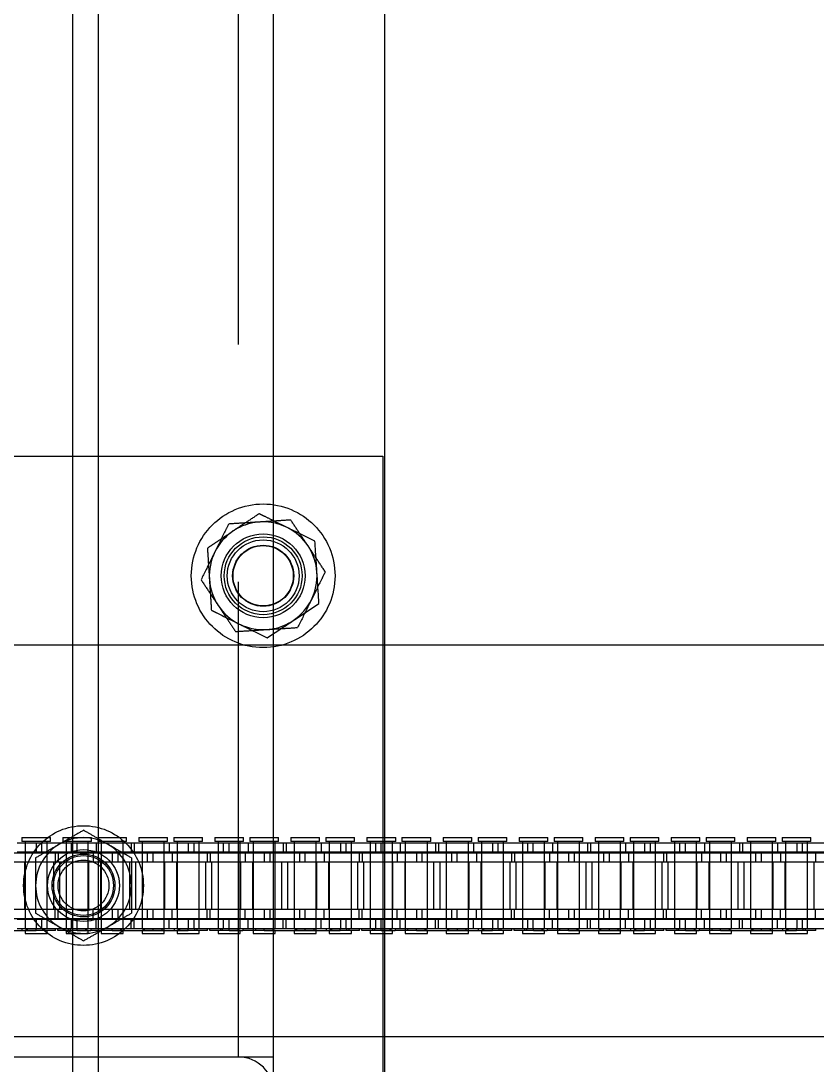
# Model space of a CAD drawing. Header units: metres. Extents: x 0 to 21025, y 0 to 14850.
# Drawn here: x 2423.3 to 2556.3, y 9051.4 to 9225.8 of the extents above; entities that cross this region are included whole.
import ezdxf

# ---------------------------------------------------------------- set-up
doc = ezdxf.new("R2010")
doc.units = ezdxf.units.M
doc.header["$LTSCALE"] = 25
doc.linetypes.add('HIDDEN2', pattern=[4.7625, 3.175, -1.5875])
for name, color, linetype in [('SL1', 8, 'Continuous'), ('SL4', 4, 'Continuous'), ('ST1', 7, 'HIDDEN2')]:
    doc.layers.add(name, color=color, linetype=linetype)

msp = doc.modelspace()

# ---------------------------------------------------------------- linework, layer by layer
at = {"layer": 'SL1'}
for p, q in [((2436.237, 9857.143), (2436.237, 8899.064)), ((2431.937, 9851.565), (2431.937, 8886.683)), ((2484.087, 9261.149), (2484.087, 9121.619)), ((2484.087, 9121.619), (2484.087, 9046.619))]:
    msp.add_line(p, q, dxfattribs=at)
at = {"layer": 'SL4'}
for p, q in [((2465.552, 9121.619), (2465.552, 9261.149)), ((2465.552, 9153.134), (2483.802, 9153.134)), ((2483.802, 9153.134), (2483.802, 9121.619)), ((2467.794, 9141.199), (2465.552, 9142.31)), ((2085.807, 9121.619), (2875.564, 9121.619)), ((2085.802, 9056.144), (2875.564, 9056.144))]:
    msp.add_line(p, q, dxfattribs=at)
for start, end in [(63.66434, 78.78773), (3.66434, 63.66434), (303.66434, 3.66434), (281.21227, 303.66434)]:
    msp.add_arc((2463.802, 9133.134), 9, start, end, dxfattribs=at)
for points, knots in [([(2472.451, 9138.894), (2471.253, 9139.487), (2469.717, 9140.248), (2468.142, 9141.028), (2467.794, 9141.199)], [0, 0, 0, 0, 0.7796361, 1, 1, 1, 1]), ([(2472.783, 9133.709), (2472.775, 9133.832), (2472.716, 9134.763), (2472.603, 9136.518), (2472.502, 9138.097), (2472.451, 9138.894)], [0, 0, 0, 0, 0.07009, 0.5307844, 1, 1, 1, 1]), ([(2473.115, 9128.523), (2473.061, 9129.365), (2472.953, 9131.065), (2472.84, 9132.822), (2472.783, 9133.709)], [0, 0, 0, 0, 0.495458, 1, 1, 1, 1]), ([(2468.791, 9125.643), (2468.893, 9125.711), (2469.669, 9126.228), (2471.133, 9127.203), (2472.451, 9128.08), (2473.115, 9128.523)], [0, 0, 0, 0, 0.07009, 0.5307844, 1, 1, 1, 1]), ([(2465.552, 9123.486), (2465.895, 9123.714), (2466.954, 9124.42), (2468.05, 9125.15), (2468.791, 9125.643)], [0, 0, 0, 0, 0.3237578, 1, 1, 1, 1])]:
    msp.add_open_spline(points, degree=3, knots=knots, dxfattribs=at)
at = {"layer": 'ST1'}
for p, q in [((2459.702, 9052.734), (2459.702, 9330.034)), ((2402.052, 9153.134), (2465.552, 9153.134)), ((2464.466, 9122.763), (2465.552, 9123.486)), ((2465.552, 9046.619), (2465.552, 9121.619)), ((2483.802, 9121.619), (2483.802, 9046.619)), ((2423.48, 9089.384), (2428.277, 9089.384)), ((2423.48, 9089.384), (2423.48, 9088.725)), ((2428.277, 9088.725), (2428.277, 9089.384)), ((2430.332, 9089.384), (2435.129, 9089.384)), ((2430.332, 9089.384), (2430.332, 9088.725)), ((2435.129, 9088.725), (2435.129, 9089.384)), ((2436.18, 9089.384), (2440.977, 9089.384)), ((2436.18, 9089.384), (2436.18, 9088.725)), ((2440.977, 9088.725), (2440.977, 9089.384)), ((2443.032, 9089.384), (2447.829, 9089.384)), ((2443.032, 9089.384), (2443.032, 9088.725)), ((2447.829, 9088.725), (2447.829, 9089.384)), ((2448.88, 9089.384), (2453.677, 9089.384)), ((2448.88, 9089.384), (2448.88, 9088.725)), ((2453.677, 9088.725), (2453.677, 9089.384)), ((2455.732, 9089.384), (2460.529, 9089.384)), ((2455.732, 9089.384), (2455.732, 9088.725)), ((2460.529, 9088.725), (2460.529, 9089.384)), ((2461.58, 9089.384), (2466.377, 9089.384)), ((2461.58, 9089.384), (2461.58, 9088.725)), ((2466.377, 9088.725), (2466.377, 9089.384)), ((2468.432, 9089.384), (2473.229, 9089.384)), ((2468.432, 9089.384), (2468.432, 9088.725)), ((2473.229, 9088.725), (2473.229, 9089.384)), ((2474.28, 9089.384), (2479.077, 9089.384)), ((2474.28, 9089.384), (2474.28, 9088.725)), ((2479.077, 9088.725), (2479.077, 9089.384)), ((2481.132, 9089.384), (2485.929, 9089.384)), ((2481.132, 9089.384), (2481.132, 9088.725)), ((2485.929, 9088.725), (2485.929, 9089.384)), ((2486.98, 9089.384), (2491.777, 9089.384)), ((2486.98, 9089.384), (2486.98, 9088.725)), ((2491.777, 9088.725), (2491.777, 9089.384)), ((2493.832, 9089.384), (2498.629, 9089.384)), ((2493.832, 9089.384), (2493.832, 9088.725)), ((2498.629, 9088.725), (2498.629, 9089.384)), ((2499.68, 9089.384), (2504.477, 9089.384)), ((2499.68, 9089.384), (2499.68, 9088.725)), ((2504.477, 9088.725), (2504.477, 9089.384)), ((2506.532, 9089.384), (2511.329, 9089.384)), ((2506.532, 9089.384), (2506.532, 9088.725)), ((2511.329, 9088.725), (2511.329, 9089.384)), ((2512.38, 9089.384), (2517.177, 9089.384)), ((2512.38, 9089.384), (2512.38, 9088.725)), ((2517.177, 9088.725), (2517.177, 9089.384)), ((2519.232, 9089.384), (2524.029, 9089.384)), ((2519.232, 9089.384), (2519.232, 9088.725)), ((2524.029, 9088.725), (2524.029, 9089.384)), ((2525.08, 9089.384), (2529.877, 9089.384)), ((2525.08, 9089.384), (2525.08, 9088.725)), ((2529.877, 9088.725), (2529.877, 9089.384)), ((2531.932, 9089.384), (2536.729, 9089.384)), ((2531.932, 9089.384), (2531.932, 9088.725)), ((2536.729, 9088.725), (2536.729, 9089.384)), ((2537.78, 9089.384), (2542.577, 9089.384)), ((2537.78, 9089.384), (2537.78, 9088.725)), ((2542.577, 9088.725), (2542.577, 9089.384)), ((2544.632, 9089.384), (2549.429, 9089.384)), ((2544.632, 9089.384), (2544.632, 9088.725)), ((2549.429, 9088.725), (2549.429, 9089.384)), ((2550.48, 9089.384), (2555.277, 9089.384)), ((2550.48, 9089.384), (2550.48, 9088.725)), ((2555.277, 9088.725), (2555.277, 9089.384)), ((2422.704, 9088.541), (2431.799, 9088.541)), ((2428.277, 9088.725), (2423.48, 9088.725)), ((2424.034, 9088.725), (2424.034, 9074.227)), ((2424.034, 9088.541), (2424.034, 9087.021)), ((2425.951, 9087.021), (2425.951, 9088.541)), ((2426.811, 9088.541), (2426.811, 9087.021)), ((2427.724, 9074.227), (2427.724, 9088.725)), ((2427.724, 9087.021), (2427.724, 9088.541)), ((2435.129, 9088.725), (2430.332, 9088.725)), ((2430.886, 9088.725), (2430.886, 9074.227)), ((2430.886, 9088.541), (2430.886, 9087.021)), ((2431.799, 9088.541), (2432.659, 9088.541)), ((2431.799, 9087.021), (2431.799, 9088.541)), ((2432.659, 9088.541), (2441.754, 9088.541)), ((2432.659, 9088.541), (2432.659, 9087.021)), ((2434.576, 9074.227), (2434.576, 9088.725)), ((2434.576, 9087.021), (2434.576, 9088.541)), ((2435.906, 9088.541), (2435.906, 9087.021)), ((2440.977, 9088.725), (2436.18, 9088.725)), ((2436.734, 9088.725), (2436.734, 9074.227)), ((2436.734, 9088.541), (2436.734, 9087.021)), ((2440.424, 9074.227), (2440.424, 9088.725)), ((2440.424, 9087.021), (2440.424, 9088.541)), ((2441.754, 9088.541), (2441.754, 9087.021)), ((2441.754, 9088.541), (2448.104, 9088.541)), ((2442.256, 9088.541), (2442.256, 9087.021)), ((2447.829, 9088.725), (2443.032, 9088.725)), ((2443.586, 9088.725), (2443.586, 9074.227)), ((2443.586, 9088.541), (2443.586, 9087.021)), ((2447.276, 9074.227), (2447.276, 9088.725)), ((2447.276, 9087.021), (2447.276, 9088.541)), ((2448.104, 9088.541), (2448.104, 9087.021)), ((2448.104, 9088.541), (2457.199, 9088.541)), ((2453.677, 9088.725), (2448.88, 9088.725)), ((2449.434, 9088.725), (2449.434, 9074.227)), ((2449.434, 9088.541), (2449.434, 9087.021)), ((2451.351, 9087.021), (2451.351, 9088.541)), ((2452.211, 9088.541), (2452.211, 9087.021)), ((2453.124, 9074.227), (2453.124, 9088.725)), ((2453.124, 9087.021), (2453.124, 9088.541)), ((2460.529, 9088.725), (2455.732, 9088.725)), ((2456.286, 9088.725), (2456.286, 9074.227)), ((2456.286, 9088.541), (2456.286, 9087.021)), ((2457.199, 9088.541), (2458.059, 9088.541)), ((2457.199, 9087.021), (2457.199, 9088.541)), ((2458.059, 9088.541), (2467.154, 9088.541)), ((2458.059, 9088.541), (2458.059, 9087.021)), ((2459.976, 9074.227), (2459.976, 9088.725)), ((2459.976, 9087.021), (2459.976, 9088.541)), ((2461.306, 9088.541), (2461.306, 9087.021)), ((2466.377, 9088.725), (2461.58, 9088.725)), ((2462.134, 9088.725), (2462.134, 9074.227)), ((2462.134, 9088.541), (2462.134, 9087.021)), ((2465.824, 9074.227), (2465.824, 9088.725)), ((2465.824, 9087.021), (2465.824, 9088.541)), ((2467.154, 9088.541), (2467.154, 9087.021)), ((2467.154, 9088.541), (2473.504, 9088.541)), ((2467.656, 9088.541), (2467.656, 9087.021)), ((2473.229, 9088.725), (2468.432, 9088.725)), ((2468.986, 9088.725), (2468.986, 9074.227)), ((2468.986, 9088.541), (2468.986, 9087.021)), ((2472.676, 9074.227), (2472.676, 9088.725)), ((2472.676, 9087.021), (2472.676, 9088.541)), ((2473.504, 9088.541), (2473.504, 9087.021)), ((2473.504, 9088.541), (2482.599, 9088.541)), ((2479.077, 9088.725), (2474.28, 9088.725)), ((2474.834, 9088.725), (2474.834, 9074.227)), ((2474.834, 9088.541), (2474.834, 9087.021)), ((2476.751, 9087.021), (2476.751, 9088.541)), ((2477.611, 9088.541), (2477.611, 9087.021)), ((2478.524, 9074.227), (2478.524, 9088.725)), ((2478.524, 9087.021), (2478.524, 9088.541)), ((2485.929, 9088.725), (2481.132, 9088.725)), ((2481.686, 9088.725), (2481.686, 9074.227)), ((2481.686, 9088.541), (2481.686, 9087.021)), ((2482.599, 9088.541), (2483.459, 9088.541)), ((2482.599, 9087.021), (2482.599, 9088.541)), ((2483.459, 9088.541), (2492.554, 9088.541)), ((2483.459, 9088.541), (2483.459, 9087.021)), ((2485.376, 9074.227), (2485.376, 9088.725)), ((2485.376, 9087.021), (2485.376, 9088.541)), ((2486.706, 9088.541), (2486.706, 9087.021)), ((2491.777, 9088.725), (2486.98, 9088.725)), ((2487.534, 9088.725), (2487.534, 9074.227)), ((2487.534, 9088.541), (2487.534, 9087.021)), ((2491.224, 9074.227), (2491.224, 9088.725)), ((2491.224, 9087.021), (2491.224, 9088.541)), ((2492.554, 9088.541), (2492.554, 9087.021)), ((2492.554, 9088.541), (2498.904, 9088.541)), ((2493.056, 9088.541), (2493.056, 9087.021)), ((2498.629, 9088.725), (2493.832, 9088.725)), ((2494.386, 9088.725), (2494.386, 9074.227)), ((2494.386, 9088.541), (2494.386, 9087.021)), ((2498.076, 9074.227), (2498.076, 9088.725)), ((2498.076, 9087.021), (2498.076, 9088.541)), ((2498.904, 9088.541), (2498.904, 9087.021)), ((2498.904, 9088.541), (2507.999, 9088.541)), ((2504.477, 9088.725), (2499.68, 9088.725)), ((2500.234, 9088.725), (2500.234, 9074.227)), ((2500.234, 9088.541), (2500.234, 9087.021)), ((2502.151, 9087.021), (2502.151, 9088.541)), ((2503.011, 9088.541), (2503.011, 9087.021)), ((2503.924, 9074.227), (2503.924, 9088.725)), ((2503.924, 9087.021), (2503.924, 9088.541)), ((2511.329, 9088.725), (2506.532, 9088.725)), ((2507.086, 9088.725), (2507.086, 9074.227)), ((2507.086, 9088.541), (2507.086, 9087.021)), ((2507.999, 9088.541), (2508.859, 9088.541)), ((2507.999, 9087.021), (2507.999, 9088.541)), ((2508.859, 9088.541), (2517.954, 9088.541)), ((2508.859, 9088.541), (2508.859, 9087.021)), ((2510.776, 9074.227), (2510.776, 9088.725)), ((2510.776, 9087.021), (2510.776, 9088.541)), ((2512.106, 9088.541), (2512.106, 9087.021)), ((2517.177, 9088.725), (2512.38, 9088.725)), ((2512.934, 9088.725), (2512.934, 9074.227)), ((2512.934, 9088.541), (2512.934, 9087.021)), ((2516.624, 9074.227), (2516.624, 9088.725)), ((2516.624, 9087.021), (2516.624, 9088.541)), ((2517.954, 9088.541), (2517.954, 9087.021)), ((2517.954, 9088.541), (2524.304, 9088.541)), ((2518.456, 9088.541), (2518.456, 9087.021)), ((2524.029, 9088.725), (2519.232, 9088.725)), ((2519.786, 9088.725), (2519.786, 9074.227)), ((2519.786, 9088.541), (2519.786, 9087.021)), ((2523.476, 9074.227), (2523.476, 9088.725)), ((2523.476, 9087.021), (2523.476, 9088.541)), ((2524.304, 9088.541), (2524.304, 9087.021)), ((2524.304, 9088.541), (2533.399, 9088.541)), ((2529.877, 9088.725), (2525.08, 9088.725)), ((2525.634, 9088.725), (2525.634, 9074.227)), ((2525.634, 9088.541), (2525.634, 9087.021)), ((2527.551, 9087.021), (2527.551, 9088.541)), ((2528.411, 9088.541), (2528.411, 9087.021)), ((2529.324, 9074.227), (2529.324, 9088.725)), ((2529.324, 9087.021), (2529.324, 9088.541)), ((2536.729, 9088.725), (2531.932, 9088.725)), ((2532.486, 9088.725), (2532.486, 9074.227)), ((2532.486, 9088.541), (2532.486, 9087.021)), ((2533.399, 9088.541), (2534.259, 9088.541)), ((2533.399, 9087.021), (2533.399, 9088.541)), ((2534.259, 9088.541), (2543.354, 9088.541)), ((2534.259, 9088.541), (2534.259, 9087.021)), ((2536.176, 9074.227), (2536.176, 9088.725)), ((2536.176, 9087.021), (2536.176, 9088.541)), ((2537.506, 9088.541), (2537.506, 9087.021)), ((2542.577, 9088.725), (2537.78, 9088.725)), ((2538.334, 9088.725), (2538.334, 9074.227)), ((2538.334, 9088.541), (2538.334, 9087.021)), ((2542.024, 9074.227), (2542.024, 9088.725)), ((2542.024, 9087.021), (2542.024, 9088.541)), ((2543.354, 9088.541), (2543.354, 9087.021)), ((2543.354, 9088.541), (2549.704, 9088.541)), ((2543.856, 9088.541), (2543.856, 9087.021)), ((2549.429, 9088.725), (2544.632, 9088.725)), ((2545.186, 9088.725), (2545.186, 9074.227)), ((2545.186, 9088.541), (2545.186, 9087.021)), ((2548.876, 9074.227), (2548.876, 9088.725)), ((2548.876, 9087.021), (2548.876, 9088.541)), ((2549.704, 9088.541), (2549.704, 9087.021)), ((2549.704, 9088.541), (2558.799, 9088.541)), ((2555.277, 9088.725), (2550.48, 9088.725)), ((2551.034, 9088.725), (2551.034, 9074.227)), ((2551.034, 9088.541), (2551.034, 9087.021)), ((2552.951, 9087.021), (2552.951, 9088.541)), ((2553.811, 9088.541), (2553.811, 9087.021)), ((2554.724, 9074.227), (2554.724, 9088.725)), ((2554.724, 9087.021), (2554.724, 9088.541)), ((2419.959, 9086.869), (2429.054, 9086.869)), ((2422.704, 9087.021), (2431.799, 9087.021)), ((2424.034, 9086.869), (2424.034, 9085.349)), ((2427.724, 9085.349), (2427.724, 9086.869)), ((2429.054, 9086.869), (2429.054, 9085.349)), ((2429.054, 9086.869), (2435.404, 9086.869)), ((2429.556, 9086.869), (2429.556, 9085.349)), ((2430.886, 9086.869), (2430.886, 9085.349)), ((2431.799, 9087.021), (2432.659, 9087.021)), ((2432.659, 9087.021), (2441.754, 9087.021)), ((2434.576, 9085.349), (2434.576, 9086.869)), ((2435.404, 9086.869), (2435.404, 9085.349)), ((2435.404, 9086.869), (2444.499, 9086.869)), ((2436.734, 9086.869), (2436.734, 9085.349)), ((2438.651, 9085.349), (2438.651, 9086.869)), ((2439.511, 9086.869), (2439.511, 9085.349)), ((2440.424, 9085.349), (2440.424, 9086.869)), ((2441.754, 9087.021), (2448.104, 9087.021)), ((2443.586, 9086.869), (2443.586, 9085.349)), ((2444.499, 9086.869), (2445.359, 9086.869)), ((2444.499, 9085.349), (2444.499, 9086.869)), ((2445.359, 9086.869), (2454.454, 9086.869)), ((2445.359, 9086.869), (2445.359, 9085.349)), ((2447.276, 9085.349), (2447.276, 9086.869)), ((2448.104, 9087.021), (2457.199, 9087.021)), ((2448.606, 9086.869), (2448.606, 9085.349)), ((2449.434, 9086.869), (2449.434, 9085.349)), ((2453.124, 9085.349), (2453.124, 9086.869)), ((2454.454, 9086.869), (2454.454, 9085.349)), ((2454.454, 9086.869), (2460.804, 9086.869)), ((2454.956, 9086.869), (2454.956, 9085.349)), ((2456.286, 9086.869), (2456.286, 9085.349)), ((2457.199, 9087.021), (2458.059, 9087.021)), ((2458.059, 9087.021), (2467.154, 9087.021)), ((2459.976, 9085.349), (2459.976, 9086.869)), ((2460.804, 9086.869), (2460.804, 9085.349)), ((2460.804, 9086.869), (2469.899, 9086.869)), ((2462.134, 9086.869), (2462.134, 9085.349)), ((2464.051, 9085.349), (2464.051, 9086.869)), ((2464.911, 9086.869), (2464.911, 9085.349)), ((2465.824, 9085.349), (2465.824, 9086.869)), ((2467.154, 9087.021), (2473.504, 9087.021)), ((2468.986, 9086.869), (2468.986, 9085.349)), ((2469.899, 9086.869), (2470.759, 9086.869)), ((2469.899, 9085.349), (2469.899, 9086.869)), ((2470.759, 9086.869), (2479.854, 9086.869)), ((2470.759, 9086.869), (2470.759, 9085.349)), ((2472.676, 9085.349), (2472.676, 9086.869)), ((2473.504, 9087.021), (2482.599, 9087.021)), ((2474.006, 9086.869), (2474.006, 9085.349)), ((2474.834, 9086.869), (2474.834, 9085.349)), ((2478.524, 9085.349), (2478.524, 9086.869)), ((2479.854, 9086.869), (2479.854, 9085.349)), ((2479.854, 9086.869), (2486.204, 9086.869)), ((2480.356, 9086.869), (2480.356, 9085.349)), ((2481.686, 9086.869), (2481.686, 9085.349)), ((2482.599, 9087.021), (2483.459, 9087.021)), ((2483.459, 9087.021), (2492.554, 9087.021)), ((2485.376, 9085.349), (2485.376, 9086.869)), ((2486.204, 9086.869), (2486.204, 9085.349)), ((2486.204, 9086.869), (2495.299, 9086.869)), ((2487.534, 9086.869), (2487.534, 9085.349)), ((2489.451, 9085.349), (2489.451, 9086.869)), ((2490.311, 9086.869), (2490.311, 9085.349)), ((2491.224, 9085.349), (2491.224, 9086.869)), ((2492.554, 9087.021), (2498.904, 9087.021)), ((2494.386, 9086.869), (2494.386, 9085.349)), ((2495.299, 9086.869), (2496.159, 9086.869)), ((2495.299, 9085.349), (2495.299, 9086.869)), ((2496.159, 9086.869), (2505.254, 9086.869)), ((2496.159, 9086.869), (2496.159, 9085.349)), ((2498.076, 9085.349), (2498.076, 9086.869)), ((2498.904, 9087.021), (2507.999, 9087.021)), ((2499.406, 9086.869), (2499.406, 9085.349)), ((2500.234, 9086.869), (2500.234, 9085.349)), ((2503.924, 9085.349), (2503.924, 9086.869)), ((2505.254, 9086.869), (2505.254, 9085.349)), ((2505.254, 9086.869), (2511.604, 9086.869)), ((2505.756, 9086.869), (2505.756, 9085.349)), ((2507.086, 9086.869), (2507.086, 9085.349)), ((2507.999, 9087.021), (2508.859, 9087.021)), ((2508.859, 9087.021), (2517.954, 9087.021)), ((2510.776, 9085.349), (2510.776, 9086.869)), ((2511.604, 9086.869), (2511.604, 9085.349)), ((2511.604, 9086.869), (2520.699, 9086.869)), ((2512.934, 9086.869), (2512.934, 9085.349)), ((2514.851, 9085.349), (2514.851, 9086.869)), ((2515.711, 9086.869), (2515.711, 9085.349)), ((2516.624, 9085.349), (2516.624, 9086.869)), ((2517.954, 9087.021), (2524.304, 9087.021)), ((2519.786, 9086.869), (2519.786, 9085.349)), ((2520.699, 9086.869), (2521.559, 9086.869)), ((2520.699, 9085.349), (2520.699, 9086.869)), ((2521.559, 9086.869), (2530.654, 9086.869)), ((2521.559, 9086.869), (2521.559, 9085.349)), ((2523.476, 9085.349), (2523.476, 9086.869)), ((2524.304, 9087.021), (2533.399, 9087.021)), ((2524.806, 9086.869), (2524.806, 9085.349)), ((2525.634, 9086.869), (2525.634, 9085.349)), ((2529.324, 9085.349), (2529.324, 9086.869)), ((2530.654, 9086.869), (2530.654, 9085.349)), ((2530.654, 9086.869), (2537.004, 9086.869)), ((2531.156, 9086.869), (2531.156, 9085.349)), ((2532.486, 9086.869), (2532.486, 9085.349)), ((2533.399, 9087.021), (2534.259, 9087.021)), ((2534.259, 9087.021), (2543.354, 9087.021)), ((2536.176, 9085.349), (2536.176, 9086.869)), ((2537.004, 9086.869), (2537.004, 9085.349)), ((2537.004, 9086.869), (2546.099, 9086.869)), ((2538.334, 9086.869), (2538.334, 9085.349)), ((2540.251, 9085.349), (2540.251, 9086.869)), ((2541.111, 9086.869), (2541.111, 9085.349)), ((2542.024, 9085.349), (2542.024, 9086.869)), ((2543.354, 9087.021), (2549.704, 9087.021)), ((2545.186, 9086.869), (2545.186, 9085.349)), ((2546.099, 9086.869), (2546.959, 9086.869)), ((2546.099, 9085.349), (2546.099, 9086.869)), ((2546.959, 9086.869), (2556.054, 9086.869)), ((2546.959, 9086.869), (2546.959, 9085.349)), ((2548.876, 9085.349), (2548.876, 9086.869)), ((2549.704, 9087.021), (2558.799, 9087.021)), ((2550.206, 9086.869), (2550.206, 9085.349)), ((2551.034, 9086.869), (2551.034, 9085.349)), ((2554.724, 9085.349), (2554.724, 9086.869)), ((2556.054, 9086.869), (2556.054, 9085.349)), ((2556.054, 9086.869), (2562.404, 9086.869)), ((2419.959, 9085.349), (2429.054, 9085.349)), ((2423.991, 9077.419), (2423.991, 9085.349)), ((2424.034, 9085.349), (2424.034, 9077.419)), ((2427.724, 9077.419), (2427.724, 9085.349)), ((2428.771, 9085.349), (2428.771, 9077.419)), ((2429.054, 9085.349), (2435.404, 9085.349)), ((2429.839, 9077.419), (2429.839, 9085.349)), ((2430.886, 9085.349), (2430.886, 9077.419)), ((2434.576, 9077.419), (2434.576, 9085.349)), ((2434.619, 9085.349), (2434.619, 9077.419)), ((2435.404, 9085.349), (2444.499, 9085.349)), ((2436.691, 9077.419), (2436.691, 9085.349)), ((2436.734, 9085.349), (2436.734, 9077.419)), ((2440.424, 9077.419), (2440.424, 9085.349)), ((2441.471, 9085.349), (2441.471, 9077.419)), ((2442.539, 9077.419), (2442.539, 9085.349)), ((2443.586, 9085.349), (2443.586, 9077.419)), ((2444.499, 9085.349), (2445.359, 9085.349)), ((2445.359, 9085.349), (2454.454, 9085.349)), ((2447.276, 9077.419), (2447.276, 9085.349)), ((2447.319, 9085.349), (2447.319, 9077.419)), ((2449.391, 9077.419), (2449.391, 9085.349)), ((2449.434, 9085.349), (2449.434, 9077.419)), ((2453.124, 9077.419), (2453.124, 9085.349)), ((2454.171, 9085.349), (2454.171, 9077.419)), ((2454.454, 9085.349), (2460.804, 9085.349)), ((2455.239, 9077.419), (2455.239, 9085.349)), ((2456.286, 9085.349), (2456.286, 9077.419)), ((2459.976, 9077.419), (2459.976, 9085.349)), ((2460.019, 9085.349), (2460.019, 9077.419)), ((2460.804, 9085.349), (2469.899, 9085.349)), ((2462.091, 9077.419), (2462.091, 9085.349)), ((2462.134, 9085.349), (2462.134, 9077.419)), ((2465.824, 9077.419), (2465.824, 9085.349)), ((2466.871, 9085.349), (2466.871, 9077.419)), ((2467.939, 9077.419), (2467.939, 9085.349)), ((2468.986, 9085.349), (2468.986, 9077.419)), ((2469.899, 9085.349), (2470.759, 9085.349)), ((2470.759, 9085.349), (2479.854, 9085.349)), ((2472.676, 9077.419), (2472.676, 9085.349)), ((2472.719, 9085.349), (2472.719, 9077.419)), ((2474.791, 9077.419), (2474.791, 9085.349)), ((2474.834, 9085.349), (2474.834, 9077.419)), ((2478.524, 9077.419), (2478.524, 9085.349)), ((2479.571, 9085.349), (2479.571, 9077.419)), ((2479.854, 9085.349), (2486.204, 9085.349)), ((2480.639, 9077.419), (2480.639, 9085.349)), ((2481.686, 9085.349), (2481.686, 9077.419)), ((2485.376, 9077.419), (2485.376, 9085.349)), ((2485.419, 9085.349), (2485.419, 9077.419)), ((2486.204, 9085.349), (2495.299, 9085.349)), ((2487.491, 9077.419), (2487.491, 9085.349)), ((2487.534, 9085.349), (2487.534, 9077.419)), ((2491.224, 9077.419), (2491.224, 9085.349)), ((2492.271, 9085.349), (2492.271, 9077.419)), ((2493.339, 9077.419), (2493.339, 9085.349)), ((2494.386, 9085.349), (2494.386, 9077.419)), ((2495.299, 9085.349), (2496.159, 9085.349)), ((2496.159, 9085.349), (2505.254, 9085.349)), ((2498.076, 9077.419), (2498.076, 9085.349)), ((2498.119, 9085.349), (2498.119, 9077.419)), ((2500.191, 9077.419), (2500.191, 9085.349)), ((2500.234, 9085.349), (2500.234, 9077.419)), ((2503.924, 9077.419), (2503.924, 9085.349)), ((2504.971, 9085.349), (2504.971, 9077.419)), ((2505.254, 9085.349), (2511.604, 9085.349)), ((2506.039, 9077.419), (2506.039, 9085.349)), ((2507.086, 9085.349), (2507.086, 9077.419)), ((2510.776, 9077.419), (2510.776, 9085.349)), ((2510.819, 9085.349), (2510.819, 9077.419)), ((2511.604, 9085.349), (2520.699, 9085.349)), ((2512.891, 9077.419), (2512.891, 9085.349)), ((2512.934, 9085.349), (2512.934, 9077.419)), ((2516.624, 9077.419), (2516.624, 9085.349)), ((2517.671, 9085.349), (2517.671, 9077.419)), ((2518.739, 9077.419), (2518.739, 9085.349)), ((2519.786, 9085.349), (2519.786, 9077.419)), ((2520.699, 9085.349), (2521.559, 9085.349)), ((2521.559, 9085.349), (2530.654, 9085.349)), ((2523.476, 9077.419), (2523.476, 9085.349)), ((2523.519, 9085.349), (2523.519, 9077.419)), ((2525.591, 9077.419), (2525.591, 9085.349)), ((2525.634, 9085.349), (2525.634, 9077.419)), ((2529.324, 9077.419), (2529.324, 9085.349)), ((2530.371, 9085.349), (2530.371, 9077.419)), ((2530.654, 9085.349), (2537.004, 9085.349)), ((2531.439, 9077.419), (2531.439, 9085.349)), ((2532.486, 9085.349), (2532.486, 9077.419)), ((2536.176, 9077.419), (2536.176, 9085.349)), ((2536.219, 9085.349), (2536.219, 9077.419)), ((2537.004, 9085.349), (2546.099, 9085.349)), ((2538.291, 9077.419), (2538.291, 9085.349)), ((2538.334, 9085.349), (2538.334, 9077.419)), ((2542.024, 9077.419), (2542.024, 9085.349)), ((2543.071, 9085.349), (2543.071, 9077.419)), ((2544.139, 9077.419), (2544.139, 9085.349)), ((2545.186, 9085.349), (2545.186, 9077.419)), ((2546.099, 9085.349), (2546.959, 9085.349)), ((2546.959, 9085.349), (2556.054, 9085.349)), ((2548.876, 9077.419), (2548.876, 9085.349)), ((2548.919, 9085.349), (2548.919, 9077.419)), ((2550.991, 9077.419), (2550.991, 9085.349)), ((2551.034, 9085.349), (2551.034, 9077.419)), ((2554.724, 9077.419), (2554.724, 9085.349)), ((2555.771, 9085.349), (2555.771, 9077.419)), ((2556.054, 9085.349), (2562.404, 9085.349)), ((2419.959, 9077.419), (2429.054, 9077.419)), ((2424.034, 9077.419), (2424.034, 9075.899)), ((2427.724, 9075.899), (2427.724, 9077.419)), ((2429.054, 9075.899), (2429.054, 9077.419)), ((2429.054, 9077.419), (2435.404, 9077.419)), ((2429.556, 9075.899), (2429.556, 9077.419)), ((2430.886, 9077.419), (2430.886, 9075.899)), ((2434.576, 9075.899), (2434.576, 9077.419)), ((2435.404, 9075.899), (2435.404, 9077.419)), ((2435.404, 9077.419), (2444.499, 9077.419)), ((2436.734, 9077.419), (2436.734, 9075.899)), ((2438.651, 9075.899), (2438.651, 9077.419)), ((2439.511, 9077.419), (2439.511, 9075.899)), ((2440.424, 9075.899), (2440.424, 9077.419)), ((2443.586, 9077.419), (2443.586, 9075.899)), ((2444.499, 9077.419), (2445.359, 9077.419)), ((2444.499, 9075.899), (2444.499, 9077.419)), ((2445.359, 9077.419), (2454.454, 9077.419)), ((2445.359, 9077.419), (2445.359, 9075.899)), ((2447.276, 9075.899), (2447.276, 9077.419)), ((2448.606, 9075.899), (2448.606, 9077.419)), ((2449.434, 9077.419), (2449.434, 9075.899)), ((2453.124, 9075.899), (2453.124, 9077.419)), ((2454.454, 9075.899), (2454.454, 9077.419)), ((2454.454, 9077.419), (2460.804, 9077.419)), ((2454.956, 9075.899), (2454.956, 9077.419)), ((2456.286, 9077.419), (2456.286, 9075.899)), ((2459.976, 9075.899), (2459.976, 9077.419)), ((2460.804, 9075.899), (2460.804, 9077.419)), ((2460.804, 9077.419), (2469.899, 9077.419)), ((2462.134, 9077.419), (2462.134, 9075.899)), ((2464.051, 9075.899), (2464.051, 9077.419)), ((2464.911, 9077.419), (2464.911, 9075.899)), ((2465.824, 9075.899), (2465.824, 9077.419)), ((2468.986, 9077.419), (2468.986, 9075.899)), ((2469.899, 9077.419), (2470.759, 9077.419)), ((2469.899, 9075.899), (2469.899, 9077.419)), ((2470.759, 9077.419), (2479.854, 9077.419)), ((2470.759, 9077.419), (2470.759, 9075.899)), ((2472.676, 9075.899), (2472.676, 9077.419)), ((2474.006, 9075.899), (2474.006, 9077.419)), ((2474.834, 9077.419), (2474.834, 9075.899)), ((2478.524, 9075.899), (2478.524, 9077.419)), ((2479.854, 9075.899), (2479.854, 9077.419)), ((2479.854, 9077.419), (2486.204, 9077.419)), ((2480.356, 9075.899), (2480.356, 9077.419)), ((2481.686, 9077.419), (2481.686, 9075.899)), ((2485.376, 9075.899), (2485.376, 9077.419)), ((2486.204, 9075.899), (2486.204, 9077.419)), ((2486.204, 9077.419), (2495.299, 9077.419)), ((2487.534, 9077.419), (2487.534, 9075.899)), ((2489.451, 9075.899), (2489.451, 9077.419)), ((2490.311, 9077.419), (2490.311, 9075.899)), ((2491.224, 9075.899), (2491.224, 9077.419)), ((2494.386, 9077.419), (2494.386, 9075.899)), ((2495.299, 9077.419), (2496.159, 9077.419)), ((2495.299, 9075.899), (2495.299, 9077.419)), ((2496.159, 9077.419), (2505.254, 9077.419)), ((2496.159, 9077.419), (2496.159, 9075.899)), ((2498.076, 9075.899), (2498.076, 9077.419)), ((2499.406, 9075.899), (2499.406, 9077.419)), ((2500.234, 9077.419), (2500.234, 9075.899)), ((2503.924, 9075.899), (2503.924, 9077.419)), ((2505.254, 9075.899), (2505.254, 9077.419)), ((2505.254, 9077.419), (2511.604, 9077.419)), ((2505.756, 9075.899), (2505.756, 9077.419)), ((2507.086, 9077.419), (2507.086, 9075.899)), ((2510.776, 9075.899), (2510.776, 9077.419)), ((2511.604, 9075.899), (2511.604, 9077.419)), ((2511.604, 9077.419), (2520.699, 9077.419)), ((2512.934, 9077.419), (2512.934, 9075.899)), ((2514.851, 9075.899), (2514.851, 9077.419)), ((2515.711, 9077.419), (2515.711, 9075.899)), ((2516.624, 9075.899), (2516.624, 9077.419)), ((2519.786, 9077.419), (2519.786, 9075.899)), ((2520.699, 9077.419), (2521.559, 9077.419)), ((2520.699, 9075.899), (2520.699, 9077.419)), ((2521.559, 9077.419), (2530.654, 9077.419)), ((2521.559, 9077.419), (2521.559, 9075.899)), ((2523.476, 9075.899), (2523.476, 9077.419)), ((2524.806, 9075.899), (2524.806, 9077.419)), ((2525.634, 9077.419), (2525.634, 9075.899)), ((2529.324, 9075.899), (2529.324, 9077.419)), ((2530.654, 9075.899), (2530.654, 9077.419)), ((2530.654, 9077.419), (2537.004, 9077.419)), ((2531.156, 9075.899), (2531.156, 9077.419)), ((2532.486, 9077.419), (2532.486, 9075.899)), ((2536.176, 9075.899), (2536.176, 9077.419)), ((2537.004, 9075.899), (2537.004, 9077.419)), ((2537.004, 9077.419), (2546.099, 9077.419)), ((2538.334, 9077.419), (2538.334, 9075.899)), ((2540.251, 9075.899), (2540.251, 9077.419)), ((2541.111, 9077.419), (2541.111, 9075.899)), ((2542.024, 9075.899), (2542.024, 9077.419)), ((2545.186, 9077.419), (2545.186, 9075.899)), ((2546.099, 9077.419), (2546.959, 9077.419)), ((2546.099, 9075.899), (2546.099, 9077.419)), ((2546.959, 9077.419), (2556.054, 9077.419)), ((2546.959, 9077.419), (2546.959, 9075.899)), ((2548.876, 9075.899), (2548.876, 9077.419)), ((2550.206, 9075.899), (2550.206, 9077.419)), ((2551.034, 9077.419), (2551.034, 9075.899)), ((2554.724, 9075.899), (2554.724, 9077.419)), ((2556.054, 9075.899), (2556.054, 9077.419)), ((2556.054, 9077.419), (2562.404, 9077.419)), ((2419.959, 9075.899), (2429.054, 9075.899)), ((2422.704, 9075.747), (2431.799, 9075.747)), ((2424.034, 9075.747), (2424.034, 9074.227)), ((2425.951, 9074.227), (2425.951, 9075.747)), ((2426.811, 9075.747), (2426.811, 9074.227)), ((2427.724, 9074.227), (2427.724, 9075.747)), ((2429.054, 9075.899), (2435.404, 9075.899)), ((2430.886, 9075.747), (2430.886, 9074.227)), ((2431.799, 9075.747), (2432.659, 9075.747)), ((2431.799, 9074.227), (2431.799, 9075.747)), ((2432.659, 9075.747), (2441.754, 9075.747)), ((2432.659, 9075.747), (2432.659, 9074.227)), ((2434.576, 9074.227), (2434.576, 9075.747)), ((2435.404, 9075.899), (2444.499, 9075.899)), ((2435.906, 9074.227), (2435.906, 9075.747)), ((2436.734, 9075.747), (2436.734, 9073.894)), ((2440.424, 9074.227), (2440.424, 9075.747)), ((2441.754, 9074.227), (2441.754, 9075.747)), ((2441.754, 9075.747), (2448.104, 9075.747)), ((2442.256, 9074.227), (2442.256, 9075.747)), ((2443.586, 9075.747), (2443.586, 9074.227)), ((2444.499, 9075.899), (2445.359, 9075.899)), ((2445.359, 9075.899), (2454.454, 9075.899)), ((2447.276, 9073.894), (2447.276, 9075.747)), ((2448.104, 9074.227), (2448.104, 9075.747)), ((2448.104, 9075.747), (2457.199, 9075.747)), ((2449.434, 9075.747), (2449.434, 9074.227)), ((2451.351, 9074.227), (2451.351, 9075.747)), ((2452.211, 9075.747), (2452.211, 9074.227)), ((2453.124, 9074.227), (2453.124, 9075.747)), ((2454.454, 9075.899), (2460.804, 9075.899)), ((2456.286, 9075.747), (2456.286, 9074.227)), ((2457.199, 9075.747), (2458.059, 9075.747)), ((2457.199, 9074.227), (2457.199, 9075.747)), ((2458.059, 9075.747), (2467.154, 9075.747)), ((2458.059, 9075.747), (2458.059, 9074.227)), ((2459.976, 9074.227), (2459.976, 9075.747)), ((2460.804, 9075.899), (2469.899, 9075.899)), ((2461.306, 9074.227), (2461.306, 9075.747)), ((2462.134, 9075.747), (2462.134, 9073.894)), ((2465.824, 9074.227), (2465.824, 9075.747)), ((2467.154, 9074.227), (2467.154, 9075.747)), ((2467.154, 9075.747), (2473.504, 9075.747)), ((2467.656, 9074.227), (2467.656, 9075.747)), ((2468.986, 9075.747), (2468.986, 9074.227)), ((2469.899, 9075.899), (2470.759, 9075.899)), ((2470.759, 9075.899), (2479.854, 9075.899)), ((2472.676, 9073.894), (2472.676, 9075.747)), ((2473.504, 9074.227), (2473.504, 9075.747)), ((2473.504, 9075.747), (2482.599, 9075.747)), ((2474.834, 9075.747), (2474.834, 9074.227)), ((2476.751, 9074.227), (2476.751, 9075.747)), ((2477.611, 9075.747), (2477.611, 9074.227)), ((2478.524, 9074.227), (2478.524, 9075.747)), ((2479.854, 9075.899), (2486.204, 9075.899)), ((2481.686, 9075.747), (2481.686, 9074.227)), ((2482.599, 9075.747), (2483.459, 9075.747)), ((2482.599, 9074.227), (2482.599, 9075.747)), ((2483.459, 9075.747), (2492.554, 9075.747)), ((2483.459, 9075.747), (2483.459, 9074.227)), ((2485.376, 9074.227), (2485.376, 9075.747)), ((2486.204, 9075.899), (2495.299, 9075.899)), ((2486.706, 9074.227), (2486.706, 9075.747)), ((2487.534, 9075.747), (2487.534, 9073.894)), ((2491.224, 9074.227), (2491.224, 9075.747)), ((2492.554, 9074.227), (2492.554, 9075.747)), ((2492.554, 9075.747), (2498.904, 9075.747)), ((2493.056, 9074.227), (2493.056, 9075.747)), ((2494.386, 9075.747), (2494.386, 9074.227)), ((2495.299, 9075.899), (2496.159, 9075.899)), ((2496.159, 9075.899), (2505.254, 9075.899)), ((2498.076, 9073.894), (2498.076, 9075.747)), ((2498.904, 9074.227), (2498.904, 9075.747)), ((2498.904, 9075.747), (2507.999, 9075.747)), ((2500.234, 9075.747), (2500.234, 9074.227)), ((2502.151, 9074.227), (2502.151, 9075.747)), ((2503.011, 9075.747), (2503.011, 9074.227)), ((2503.924, 9074.227), (2503.924, 9075.747)), ((2505.254, 9075.899), (2511.604, 9075.899)), ((2507.086, 9075.747), (2507.086, 9074.227)), ((2507.999, 9075.747), (2508.859, 9075.747)), ((2507.999, 9074.227), (2507.999, 9075.747)), ((2508.859, 9075.747), (2517.954, 9075.747)), ((2508.859, 9075.747), (2508.859, 9074.227)), ((2510.776, 9074.227), (2510.776, 9075.747)), ((2511.604, 9075.899), (2520.699, 9075.899)), ((2512.106, 9074.227), (2512.106, 9075.747)), ((2512.934, 9075.747), (2512.934, 9073.894)), ((2516.624, 9074.227), (2516.624, 9075.747)), ((2517.954, 9074.227), (2517.954, 9075.747)), ((2517.954, 9075.747), (2524.304, 9075.747)), ((2518.456, 9074.227), (2518.456, 9075.747)), ((2519.786, 9075.747), (2519.786, 9074.227)), ((2520.699, 9075.899), (2521.559, 9075.899)), ((2521.559, 9075.899), (2530.654, 9075.899)), ((2523.476, 9073.894), (2523.476, 9075.747)), ((2524.304, 9074.227), (2524.304, 9075.747)), ((2524.304, 9075.747), (2533.399, 9075.747)), ((2525.634, 9075.747), (2525.634, 9074.227)), ((2527.551, 9074.227), (2527.551, 9075.747)), ((2528.411, 9075.747), (2528.411, 9074.227)), ((2529.324, 9074.227), (2529.324, 9075.747)), ((2530.654, 9075.899), (2537.004, 9075.899)), ((2532.486, 9075.747), (2532.486, 9074.227)), ((2533.399, 9075.747), (2534.259, 9075.747)), ((2533.399, 9074.227), (2533.399, 9075.747)), ((2534.259, 9075.747), (2543.354, 9075.747)), ((2534.259, 9075.747), (2534.259, 9074.227)), ((2536.176, 9074.227), (2536.176, 9075.747)), ((2537.004, 9075.899), (2546.099, 9075.899)), ((2537.506, 9074.227), (2537.506, 9075.747)), ((2538.334, 9075.747), (2538.334, 9073.894)), ((2542.024, 9074.227), (2542.024, 9075.747)), ((2543.354, 9074.227), (2543.354, 9075.747)), ((2543.354, 9075.747), (2549.704, 9075.747)), ((2543.856, 9074.227), (2543.856, 9075.747)), ((2545.186, 9075.747), (2545.186, 9074.227)), ((2546.099, 9075.899), (2546.959, 9075.899)), ((2546.959, 9075.899), (2556.054, 9075.899)), ((2548.876, 9073.894), (2548.876, 9075.747)), ((2549.704, 9074.227), (2549.704, 9075.747)), ((2549.704, 9075.747), (2558.799, 9075.747)), ((2551.034, 9075.747), (2551.034, 9074.227)), ((2552.951, 9074.227), (2552.951, 9075.747)), ((2553.811, 9075.747), (2553.811, 9074.227)), ((2554.724, 9074.227), (2554.724, 9075.747)), ((2556.054, 9075.899), (2562.404, 9075.899)), ((2413.179, 9073.894), (2425.879, 9073.894)), ((2422.704, 9074.227), (2431.799, 9074.227)), ((2423.583, 9073.894), (2423.583, 9074.227)), ((2427.724, 9073.858), (2424.034, 9073.858)), ((2424.034, 9073.858), (2424.034, 9073.384)), ((2424.034, 9073.384), (2427.724, 9073.384)), ((2424.26, 9073.894), (2424.26, 9074.227)), ((2424.403, 9074.227), (2424.403, 9073.858)), ((2425.879, 9073.894), (2425.879, 9074.227)), ((2429.11, 9073.894), (2425.879, 9073.894)), ((2426.986, 9073.894), (2426.986, 9074.227)), ((2427.355, 9073.858), (2427.355, 9074.227)), ((2427.724, 9073.384), (2427.724, 9073.858)), ((2429.11, 9073.894), (2429.11, 9074.227)), ((2429.5, 9073.894), (2429.5, 9074.227)), ((2432.731, 9073.894), (2429.5, 9073.894)), ((2434.576, 9073.858), (2430.886, 9073.858)), ((2430.886, 9073.858), (2430.886, 9073.384)), ((2430.886, 9073.384), (2434.576, 9073.384)), ((2431.255, 9074.227), (2431.255, 9073.858)), ((2431.624, 9073.894), (2431.624, 9074.227)), ((2431.799, 9074.227), (2432.659, 9074.227)), ((2432.659, 9074.227), (2441.754, 9074.227)), ((2432.731, 9073.894), (2432.731, 9074.227)), ((2432.731, 9073.894), (2435.027, 9073.894)), ((2434.207, 9073.858), (2434.207, 9074.227)), ((2434.35, 9073.894), (2434.35, 9074.227)), ((2434.576, 9073.384), (2434.576, 9073.858)), ((2435.027, 9074.227), (2435.027, 9073.894)), ((2438.579, 9073.894), (2435.027, 9073.894)), ((2440.424, 9073.858), (2436.734, 9073.858)), ((2436.734, 9073.858), (2436.734, 9073.384)), ((2436.734, 9073.384), (2440.424, 9073.384)), ((2437.103, 9074.227), (2437.103, 9073.858)), ((2438.579, 9073.894), (2438.579, 9074.227)), ((2438.579, 9073.894), (2451.279, 9073.894)), ((2440.055, 9073.858), (2440.055, 9074.227)), ((2440.198, 9073.894), (2440.198, 9074.227)), ((2440.424, 9073.384), (2440.424, 9073.858)), ((2441.754, 9074.227), (2448.104, 9074.227)), ((2447.276, 9073.858), (2443.586, 9073.858)), ((2443.586, 9073.858), (2443.586, 9073.384)), ((2443.586, 9073.384), (2447.276, 9073.384)), ((2443.812, 9073.894), (2443.812, 9074.227)), ((2443.955, 9074.227), (2443.955, 9073.858)), ((2445.431, 9073.894), (2445.431, 9074.227)), ((2446.907, 9073.858), (2446.907, 9074.227)), ((2447.276, 9073.384), (2447.276, 9073.858)), ((2448.104, 9074.227), (2457.199, 9074.227)), ((2448.983, 9073.894), (2448.983, 9074.227)), ((2453.124, 9073.858), (2449.434, 9073.858)), ((2449.434, 9073.858), (2449.434, 9073.384)), ((2449.434, 9073.384), (2453.124, 9073.384)), ((2449.66, 9073.894), (2449.66, 9074.227)), ((2449.803, 9074.227), (2449.803, 9073.858)), ((2451.279, 9073.894), (2451.279, 9074.227)), ((2454.51, 9073.894), (2451.279, 9073.894)), ((2452.386, 9073.894), (2452.386, 9074.227)), ((2452.755, 9073.858), (2452.755, 9074.227)), ((2453.124, 9073.384), (2453.124, 9073.858)), ((2454.51, 9073.894), (2454.51, 9074.227)), ((2454.9, 9073.894), (2454.9, 9074.227)), ((2458.131, 9073.894), (2454.9, 9073.894)), ((2459.976, 9073.858), (2456.286, 9073.858)), ((2456.286, 9073.858), (2456.286, 9073.384)), ((2456.286, 9073.384), (2459.976, 9073.384)), ((2456.655, 9074.227), (2456.655, 9073.858)), ((2457.024, 9073.894), (2457.024, 9074.227)), ((2457.199, 9074.227), (2458.059, 9074.227)), ((2458.059, 9074.227), (2467.154, 9074.227)), ((2458.131, 9073.894), (2458.131, 9074.227)), ((2458.131, 9073.894), (2460.427, 9073.894)), ((2459.607, 9073.858), (2459.607, 9074.227)), ((2459.75, 9073.894), (2459.75, 9074.227)), ((2459.976, 9073.384), (2459.976, 9073.858)), ((2460.427, 9074.227), (2460.427, 9073.894)), ((2463.979, 9073.894), (2460.427, 9073.894)), ((2465.824, 9073.858), (2462.134, 9073.858)), ((2462.134, 9073.858), (2462.134, 9073.384)), ((2462.134, 9073.384), (2465.824, 9073.384)), ((2462.503, 9074.227), (2462.503, 9073.858)), ((2463.979, 9073.894), (2463.979, 9074.227)), ((2463.979, 9073.894), (2476.679, 9073.894)), ((2465.455, 9073.858), (2465.455, 9074.227)), ((2465.598, 9073.894), (2465.598, 9074.227)), ((2465.824, 9073.384), (2465.824, 9073.858)), ((2467.154, 9074.227), (2473.504, 9074.227)), ((2472.676, 9073.858), (2468.986, 9073.858)), ((2468.986, 9073.858), (2468.986, 9073.384)), ((2468.986, 9073.384), (2472.676, 9073.384)), ((2469.212, 9073.894), (2469.212, 9074.227)), ((2469.355, 9074.227), (2469.355, 9073.858)), ((2470.831, 9073.894), (2470.831, 9074.227)), ((2472.307, 9073.858), (2472.307, 9074.227)), ((2472.676, 9073.384), (2472.676, 9073.858)), ((2473.504, 9074.227), (2482.599, 9074.227)), ((2474.383, 9073.894), (2474.383, 9074.227)), ((2478.524, 9073.858), (2474.834, 9073.858)), ((2474.834, 9073.858), (2474.834, 9073.384)), ((2474.834, 9073.384), (2478.524, 9073.384)), ((2475.06, 9073.894), (2475.06, 9074.227)), ((2475.203, 9074.227), (2475.203, 9073.858)), ((2476.679, 9073.894), (2476.679, 9074.227)), ((2479.91, 9073.894), (2476.679, 9073.894)), ((2477.786, 9073.894), (2477.786, 9074.227)), ((2478.155, 9073.858), (2478.155, 9074.227)), ((2478.524, 9073.384), (2478.524, 9073.858)), ((2479.91, 9073.894), (2479.91, 9074.227)), ((2480.3, 9073.894), (2480.3, 9074.227)), ((2483.531, 9073.894), (2480.3, 9073.894)), ((2485.376, 9073.858), (2481.686, 9073.858)), ((2481.686, 9073.858), (2481.686, 9073.384)), ((2481.686, 9073.384), (2485.376, 9073.384)), ((2482.055, 9074.227), (2482.055, 9073.858)), ((2482.424, 9073.894), (2482.424, 9074.227)), ((2482.599, 9074.227), (2483.459, 9074.227)), ((2483.459, 9074.227), (2492.554, 9074.227)), ((2483.531, 9073.894), (2483.531, 9074.227)), ((2483.531, 9073.894), (2485.827, 9073.894)), ((2485.007, 9073.858), (2485.007, 9074.227)), ((2485.15, 9073.894), (2485.15, 9074.227)), ((2485.376, 9073.384), (2485.376, 9073.858)), ((2485.827, 9074.227), (2485.827, 9073.894)), ((2489.379, 9073.894), (2485.827, 9073.894)), ((2491.224, 9073.858), (2487.534, 9073.858)), ((2487.534, 9073.858), (2487.534, 9073.384)), ((2487.534, 9073.384), (2491.224, 9073.384)), ((2487.903, 9074.227), (2487.903, 9073.858)), ((2489.379, 9073.894), (2489.379, 9074.227)), ((2489.379, 9073.894), (2502.079, 9073.894)), ((2490.855, 9073.858), (2490.855, 9074.227)), ((2490.998, 9073.894), (2490.998, 9074.227)), ((2491.224, 9073.384), (2491.224, 9073.858)), ((2492.554, 9074.227), (2498.904, 9074.227)), ((2498.076, 9073.858), (2494.386, 9073.858)), ((2494.386, 9073.858), (2494.386, 9073.384)), ((2494.386, 9073.384), (2498.076, 9073.384)), ((2494.612, 9073.894), (2494.612, 9074.227)), ((2494.755, 9074.227), (2494.755, 9073.858)), ((2496.231, 9073.894), (2496.231, 9074.227)), ((2497.707, 9073.858), (2497.707, 9074.227)), ((2498.076, 9073.384), (2498.076, 9073.858)), ((2498.904, 9074.227), (2507.999, 9074.227)), ((2499.783, 9073.894), (2499.783, 9074.227)), ((2503.924, 9073.858), (2500.234, 9073.858)), ((2500.234, 9073.858), (2500.234, 9073.384)), ((2500.234, 9073.384), (2503.924, 9073.384)), ((2500.46, 9073.894), (2500.46, 9074.227)), ((2500.603, 9074.227), (2500.603, 9073.858)), ((2502.079, 9073.894), (2502.079, 9074.227)), ((2505.31, 9073.894), (2502.079, 9073.894)), ((2503.186, 9073.894), (2503.186, 9074.227)), ((2503.555, 9073.858), (2503.555, 9074.227)), ((2503.924, 9073.384), (2503.924, 9073.858)), ((2505.31, 9073.894), (2505.31, 9074.227)), ((2505.7, 9073.894), (2505.7, 9074.227)), ((2508.931, 9073.894), (2505.7, 9073.894)), ((2510.776, 9073.858), (2507.086, 9073.858)), ((2507.086, 9073.858), (2507.086, 9073.384)), ((2507.086, 9073.384), (2510.776, 9073.384)), ((2507.455, 9074.227), (2507.455, 9073.858)), ((2507.824, 9073.894), (2507.824, 9074.227)), ((2507.999, 9074.227), (2508.859, 9074.227)), ((2508.859, 9074.227), (2517.954, 9074.227)), ((2508.931, 9073.894), (2508.931, 9074.227)), ((2508.931, 9073.894), (2511.227, 9073.894)), ((2510.407, 9073.858), (2510.407, 9074.227)), ((2510.55, 9073.894), (2510.55, 9074.227)), ((2510.776, 9073.384), (2510.776, 9073.858)), ((2511.227, 9074.227), (2511.227, 9073.894)), ((2514.779, 9073.894), (2511.227, 9073.894)), ((2516.624, 9073.858), (2512.934, 9073.858)), ((2512.934, 9073.858), (2512.934, 9073.384)), ((2512.934, 9073.384), (2516.624, 9073.384)), ((2513.303, 9074.227), (2513.303, 9073.858)), ((2514.779, 9073.894), (2514.779, 9074.227)), ((2514.779, 9073.894), (2527.479, 9073.894)), ((2516.255, 9073.858), (2516.255, 9074.227)), ((2516.398, 9073.894), (2516.398, 9074.227)), ((2516.624, 9073.384), (2516.624, 9073.858)), ((2517.954, 9074.227), (2524.304, 9074.227)), ((2523.476, 9073.858), (2519.786, 9073.858)), ((2519.786, 9073.858), (2519.786, 9073.384)), ((2519.786, 9073.384), (2523.476, 9073.384)), ((2520.012, 9073.894), (2520.012, 9074.227)), ((2520.155, 9074.227), (2520.155, 9073.858)), ((2521.631, 9073.894), (2521.631, 9074.227)), ((2523.107, 9073.858), (2523.107, 9074.227)), ((2523.476, 9073.384), (2523.476, 9073.858)), ((2524.304, 9074.227), (2533.399, 9074.227)), ((2525.183, 9073.894), (2525.183, 9074.227)), ((2529.324, 9073.858), (2525.634, 9073.858)), ((2525.634, 9073.858), (2525.634, 9073.384)), ((2525.634, 9073.384), (2529.324, 9073.384)), ((2525.86, 9073.894), (2525.86, 9074.227)), ((2526.003, 9074.227), (2526.003, 9073.858)), ((2527.479, 9073.894), (2527.479, 9074.227)), ((2530.71, 9073.894), (2527.479, 9073.894)), ((2528.586, 9073.894), (2528.586, 9074.227)), ((2528.955, 9073.858), (2528.955, 9074.227)), ((2529.324, 9073.384), (2529.324, 9073.858)), ((2530.71, 9073.894), (2530.71, 9074.227)), ((2531.1, 9073.894), (2531.1, 9074.227)), ((2534.331, 9073.894), (2531.1, 9073.894)), ((2536.176, 9073.858), (2532.486, 9073.858)), ((2532.486, 9073.858), (2532.486, 9073.384)), ((2532.486, 9073.384), (2536.176, 9073.384)), ((2532.855, 9074.227), (2532.855, 9073.858)), ((2533.224, 9073.894), (2533.224, 9074.227)), ((2533.399, 9074.227), (2534.259, 9074.227)), ((2534.259, 9074.227), (2543.354, 9074.227)), ((2534.331, 9073.894), (2534.331, 9074.227)), ((2534.331, 9073.894), (2536.627, 9073.894)), ((2535.807, 9073.858), (2535.807, 9074.227)), ((2535.95, 9073.894), (2535.95, 9074.227)), ((2536.176, 9073.384), (2536.176, 9073.858)), ((2536.627, 9074.227), (2536.627, 9073.894)), ((2540.179, 9073.894), (2536.627, 9073.894)), ((2542.024, 9073.858), (2538.334, 9073.858)), ((2538.334, 9073.858), (2538.334, 9073.384)), ((2538.334, 9073.384), (2542.024, 9073.384)), ((2538.703, 9074.227), (2538.703, 9073.858)), ((2540.179, 9073.894), (2540.179, 9074.227)), ((2540.179, 9073.894), (2552.879, 9073.894)), ((2541.655, 9073.858), (2541.655, 9074.227)), ((2541.798, 9073.894), (2541.798, 9074.227)), ((2542.024, 9073.384), (2542.024, 9073.858)), ((2543.354, 9074.227), (2549.704, 9074.227)), ((2548.876, 9073.858), (2545.186, 9073.858)), ((2545.186, 9073.858), (2545.186, 9073.384)), ((2545.186, 9073.384), (2548.876, 9073.384)), ((2545.412, 9073.894), (2545.412, 9074.227)), ((2545.555, 9074.227), (2545.555, 9073.858)), ((2547.031, 9073.894), (2547.031, 9074.227)), ((2548.507, 9073.858), (2548.507, 9074.227)), ((2548.876, 9073.384), (2548.876, 9073.858)), ((2549.704, 9074.227), (2558.799, 9074.227)), ((2550.583, 9073.894), (2550.583, 9074.227)), ((2554.724, 9073.858), (2551.034, 9073.858)), ((2551.034, 9073.858), (2551.034, 9073.384)), ((2551.034, 9073.384), (2554.724, 9073.384)), ((2551.26, 9073.894), (2551.26, 9074.227)), ((2551.403, 9074.227), (2551.403, 9073.858)), ((2552.879, 9073.894), (2552.879, 9074.227)), ((2556.109, 9073.894), (2552.879, 9073.894)), ((2553.986, 9073.894), (2553.986, 9074.227)), ((2554.355, 9073.858), (2554.355, 9074.227)), ((2554.724, 9073.384), (2554.724, 9073.858)), ((2556.109, 9073.894), (2556.109, 9074.227)), ((2085.802, 9056.144), (2875.564, 9056.144)), ((2459.702, 9052.734), (2414.252, 9052.734)), ((2465.552, 9052.734), (2459.702, 9052.734))]:
    msp.add_line(p, q, dxfattribs=at)
for centre, radius in [((2463.802, 9133.134), 12), ((2463.802, 9133.134), 7), ((2463.802, 9133.134), 6.5), ((2463.802, 9133.134), 6), ((2463.802, 9133.134), 5.1), ((2463.802, 9133.134), 5.036), ((2433.802, 9081.384), 10), ((2433.802, 9081.384), 6), ((2433.802, 9081.384), 5.25), ((2433.802, 9081.384), 5), ((2433.802, 9081.384), 4.25)]:
    msp.add_circle(centre, radius, dxfattribs=at)
for centre, radius, start, end in [((2463.802, 9133.134), 9, 78.78773, 123.66434), ((2463.802, 9133.134), 9, 123.66434, 183.66434), ((2463.802, 9133.134), 9, 183.66434, 243.66434), ((2463.802, 9133.134), 9, 243.66434, 281.21227), ((2433.802, 9081.384), 8, 60, 120), ((2433.802, 9081.384), 8, 120, 180), ((2433.802, 9081.384), 8, 0, 60), ((2433.802, 9081.384), 8, 180, 240), ((2433.802, 9081.384), 8, 300, 0), ((2433.802, 9081.384), 8, 240, 300), ((2459.702, 9046.884), 5.85, 0, 90)]:
    msp.add_arc(centre, radius, start, end, dxfattribs=at)
for points, knots in [([(2463.137, 9143.505), (2462.435, 9143.037), (2461.018, 9142.093), (2459.552, 9141.117), (2458.813, 9140.624)], [0, 0, 0, 0, 0.495458, 1, 1, 1, 1]), ([(2465.552, 9142.31), (2465.041, 9142.562), (2464.222, 9142.968), (2463.434, 9143.358), (2463.137, 9143.505)], [0, 0, 0, 0, 0.6230279, 1, 1, 1, 1]), ([(2458.041, 9141.783), (2457.847, 9141.392), (2457.096, 9139.874), (2456.315, 9138.297), (2455.736, 9137.126)], [0, 0, 0, 0, 0.2575513, 1, 1, 1, 1]), ([(2463.226, 9142.115), (2463.104, 9142.107), (2462.173, 9142.048), (2460.418, 9141.935), (2458.838, 9141.834), (2458.041, 9141.783)], [0, 0, 0, 0, 0.07009, 0.5307844, 1, 1, 1, 1]), ([(2468.412, 9142.447), (2467.57, 9142.393), (2465.87, 9142.284), (2464.113, 9142.172), (2463.226, 9142.115)], [0, 0, 0, 0, 0.495458, 1, 1, 1, 1]), ([(2471.292, 9138.123), (2471.224, 9138.225), (2470.707, 9139.001), (2469.732, 9140.465), (2468.855, 9141.782), (2468.412, 9142.447)], [0, 0, 0, 0, 0.07009, 0.5307844, 1, 1, 1, 1]), ([(2458.813, 9140.624), (2458.71, 9140.556), (2457.934, 9140.039), (2456.47, 9139.064), (2455.153, 9138.187), (2454.488, 9137.744)], [0, 0, 0, 0, 0.07009, 0.5307844, 1, 1, 1, 1]), ([(2454.488, 9137.744), (2454.542, 9136.902), (2454.651, 9135.202), (2454.763, 9133.445), (2454.82, 9132.558)], [0, 0, 0, 0, 0.495458, 1, 1, 1, 1]), ([(2474.173, 9133.798), (2473.705, 9134.5), (2472.761, 9135.918), (2471.785, 9137.383), (2471.292, 9138.123)], [0, 0, 0, 0, 0.495458, 1, 1, 1, 1]), ([(2455.736, 9137.126), (2455.526, 9136.703), (2454.746, 9135.127), (2453.986, 9133.592), (2453.431, 9132.469)], [0, 0, 0, 0, 0.2686336, 1, 1, 1, 1]), ([(2454.82, 9132.558), (2454.828, 9132.435), (2454.888, 9131.505), (2455, 9129.75), (2455.101, 9128.17), (2455.152, 9127.373)], [0, 0, 0, 0, 0.07009, 0.5307844, 1, 1, 1, 1]), ([(2474.173, 9133.798), (2473.979, 9133.407), (2473.228, 9131.889), (2472.447, 9130.312), (2471.868, 9129.141)], [0, 0, 0, 0, 0.25755135, 1, 1, 1, 1]), ([(2453.431, 9132.469), (2453.898, 9131.767), (2454.843, 9130.349), (2455.819, 9128.884), (2456.311, 9128.145)], [0, 0, 0, 0, 0.495458, 1, 1, 1, 1]), ([(2471.868, 9129.141), (2471.658, 9128.717), (2470.878, 9127.141), (2470.118, 9125.607), (2469.562, 9124.484)], [0, 0, 0, 0, 0.2686336, 1, 1, 1, 1]), ([(2455.152, 9127.373), (2455.45, 9127.226), (2456.966, 9126.475), (2458.542, 9125.695), (2459.809, 9125.068)], [0, 0, 0, 0, 0.1963527, 1, 1, 1, 1]), ([(2456.311, 9128.145), (2456.379, 9128.042), (2456.896, 9127.266), (2457.871, 9125.802), (2458.749, 9124.485), (2459.191, 9123.82)], [0, 0, 0, 0, 0.07009, 0.5307844, 1, 1, 1, 1]), ([(2459.191, 9123.82), (2460.033, 9123.874), (2461.733, 9123.983), (2463.49, 9124.095), (2464.377, 9124.152)], [0, 0, 0, 0, 0.495458, 1, 1, 1, 1]), ([(2459.809, 9125.068), (2460.156, 9124.896), (2461.732, 9124.116), (2463.268, 9123.355), (2464.466, 9122.763)], [0, 0, 0, 0, 0.2203639, 1, 1, 1, 1]), ([(2464.377, 9124.152), (2464.5, 9124.16), (2465.431, 9124.219), (2467.186, 9124.332), (2468.765, 9124.433), (2469.562, 9124.484)], [0, 0, 0, 0, 0.07009, 0.5307844, 1, 1, 1, 1]), ([(2433.802, 9090.621), (2433.152, 9090.246), (2431.841, 9089.489), (2430.486, 9088.707), (2429.802, 9088.312)], [0, 0, 0, 0, 0.495458, 1, 1, 1, 1]), ([(2437.802, 9088.312), (2437.707, 9088.367), (2436.989, 9088.781), (2435.635, 9089.563), (2434.417, 9090.266), (2433.802, 9090.621)], [0, 0, 0, 0, 0.0700858, 0.5307822, 1, 1, 1, 1]), ([(2429.802, 9088.312), (2429.707, 9088.257), (2428.989, 9087.843), (2427.635, 9087.061), (2426.417, 9086.357), (2425.802, 9086.002)], [0, 0, 0, 0, 0.0700858, 0.5307822, 1, 1, 1, 1]), ([(2441.802, 9086.002), (2441.152, 9086.377), (2439.841, 9087.134), (2438.486, 9087.917), (2437.802, 9088.312)], [0, 0, 0, 0, 0.495458, 1, 1, 1, 1]), ([(2425.802, 9086.002), (2425.802, 9085.615), (2425.802, 9084.109), (2425.802, 9082.545), (2425.802, 9081.384)], [0, 0, 0, 0, 0.2575513, 1, 1, 1, 1]), ([(2441.802, 9086.002), (2441.802, 9085.615), (2441.802, 9084.109), (2441.802, 9082.545), (2441.802, 9081.384)], [0, 0, 0, 0, 0.2575513, 1, 1, 1, 1]), ([(2425.802, 9081.384), (2425.802, 9080.964), (2425.802, 9079.4), (2425.802, 9077.878), (2425.802, 9076.765)], [0, 0, 0, 0, 0.2686336, 1, 1, 1, 1]), ([(2441.802, 9081.384), (2441.802, 9080.964), (2441.802, 9079.4), (2441.802, 9077.878), (2441.802, 9076.765)], [0, 0, 0, 0, 0.2686336, 1, 1, 1, 1]), ([(2425.802, 9076.765), (2426.451, 9076.39), (2427.762, 9075.633), (2429.118, 9074.85), (2429.802, 9074.455)], [0, 0, 0, 0, 0.495458, 1, 1, 1, 1]), ([(2437.802, 9074.455), (2437.896, 9074.51), (2438.614, 9074.925), (2439.968, 9075.706), (2441.187, 9076.41), (2441.802, 9076.765)], [0, 0, 0, 0, 0.0700858, 0.5307822, 1, 1, 1, 1]), ([(2429.802, 9074.455), (2429.896, 9074.401), (2430.614, 9073.986), (2431.968, 9073.204), (2433.187, 9072.501), (2433.802, 9072.146)], [0, 0, 0, 0, 0.0700858, 0.5307822, 1, 1, 1, 1]), ([(2433.802, 9072.146), (2434.451, 9072.521), (2435.762, 9073.278), (2437.118, 9074.061), (2437.802, 9074.455)], [0, 0, 0, 0, 0.495458, 1, 1, 1, 1])]:
    msp.add_open_spline(points, degree=3, knots=knots, dxfattribs=at)

doc.saveas('drawing.dxf')
